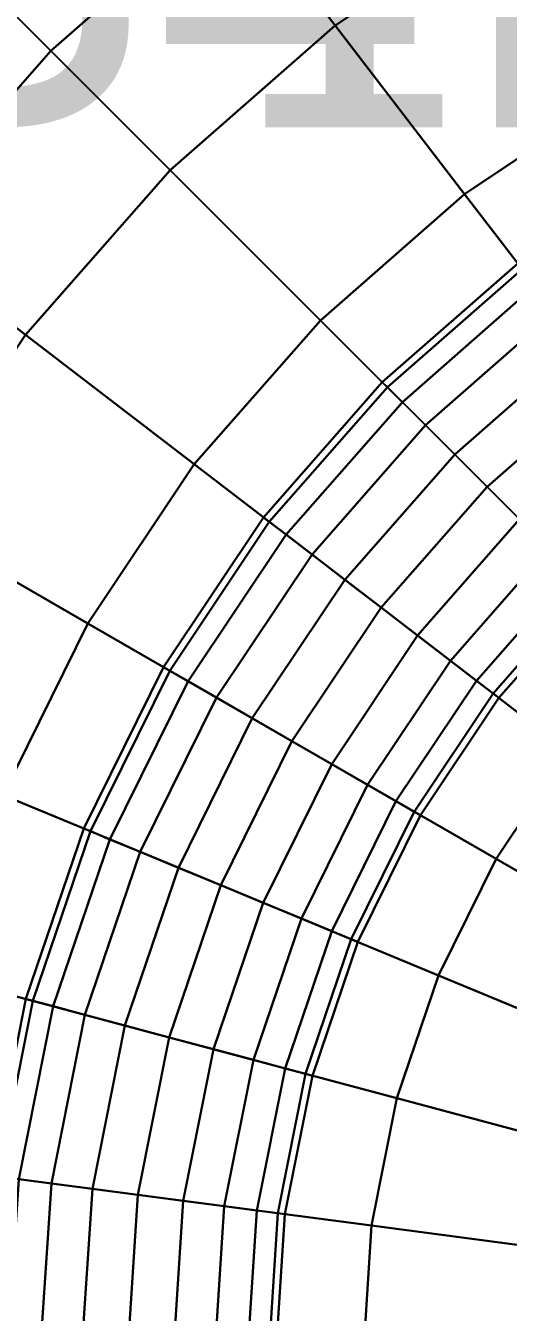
# Model space of a CAD drawing. Extents: x 91537 to 98524, y 82085 to 85415.
# Drawn here: x 97683.5 to 97762, y 85098 to 85307.5 of the extents above; entities that cross this region are included whole.
import ezdxf
from ezdxf.enums import TextEntityAlignment as Align

# ---------------------------------------------------------------- set-up
doc = ezdxf.new("R2010")
doc.units = 0
doc.header["$LTSCALE"] = 20
for name, color, linetype in [('CENTERLINE', 7, 'CONTINUOUS'), ('INSULATION', 254, 'CONTINUOUS'), ('LABELS', 7, 'CONTINUOUS'), ('PIPE-SPOOL2', 30, 'CONTINUOUS')]:
    doc.layers.add(name, color=color, linetype=linetype)

msp = doc.modelspace()

# ---------------------------------------------------------------- linework, layer by layer
at = {"layer": 'CENTERLINE'}
msp.add_polyline3d([(97700, 84791, 4450), (97700, 85091, 4450), (97701.711, 85117.1052, 4450), (97706.8148, 85142.7638, 4450), (97715.2241, 85167.5367, 4450), (97726.7949, 85191, 4450), (97741.3293, 85212.7523, 4450), (97758.5786, 85232.4214, 4450), (97778.2477, 85249.6707, 4450), (97800, 85264.2051, 4450), (97823.4633, 85275.7759, 4450), (97848.2362, 85284.1852, 4450), (97873.8948, 85289.289, 4450), (97900, 85291, 4450), (98200, 85291, 4450), (98226.1052, 85289.289, 4450)], dxfattribs=at)
at = {"layer": 'INSULATION'}
for points in [[(97675.088, 85315.912, 4488.3645), (97687.5572, 85303.4428, 4522.9735), (97717.104, 85329.3546, 4522.9735), (97706.369, 85343.3448, 4488.3645)], [(97687.5572, 85303.4428, 4377.0265), (97675.088, 85315.912, 4411.6355), (97706.369, 85343.3448, 4411.6355), (97717.104, 85329.3546, 4377.0265)], [(97687.5572, 85303.4428, 4522.9735), (97706.9786, 85284.0214, 4550.4395), (97733.8242, 85307.5645, 4550.4395), (97717.104, 85329.3546, 4522.9735)], [(97706.9786, 85284.0214, 4349.5605), (97687.5572, 85303.4428, 4377.0265), (97717.104, 85329.3546, 4377.0265), (97733.8242, 85307.5645, 4349.5605)], [(97733.8242, 85307.5645, 4550.4395), (97754.8929, 85280.1072, 4568.0737), (97780.8178, 85297.4297, 4568.0737), (97763.5132, 85327.402, 4550.4395)], [(97754.8929, 85280.1072, 4331.9263), (97733.8242, 85307.5645, 4349.5605), (97763.5132, 85327.402, 4349.5605), (97780.8178, 85297.4297, 4331.9263)], [(97647.6552, 85284.631, 4488.3645), (97661.6454, 85273.896, 4522.9735), (97687.5572, 85303.4428, 4522.9735), (97675.088, 85315.912, 4488.3645)], [(97661.6454, 85273.896, 4377.0265), (97647.6552, 85284.631, 4411.6355), (97675.088, 85315.912, 4411.6355), (97687.5572, 85303.4428, 4377.0265)], [(97706.9786, 85284.0214, 4550.4395), (97731.4509, 85259.5491, 4568.0737), (97754.8929, 85280.1072, 4568.0737), (97733.8242, 85307.5645, 4550.4395)], [(97731.4509, 85259.5491, 4331.9263), (97706.9786, 85284.0214, 4349.5605), (97733.8242, 85307.5645, 4349.5605), (97754.8929, 85280.1072, 4331.9263)], [(97661.6454, 85273.896, 4522.9735), (97683.4355, 85257.1758, 4550.4395), (97706.9786, 85284.0214, 4550.4395), (97687.5572, 85303.4428, 4522.9735)], [(97683.4355, 85257.1758, 4349.5605), (97661.6454, 85273.896, 4377.0265), (97687.5572, 85303.4428, 4377.0265), (97706.9786, 85284.0214, 4349.5605)], [(97754.8929, 85280.1072, 4568.0737), (97778.2477, 85249.6707, 4574.15), (97800, 85264.2051, 4574.15), (97780.8178, 85297.4297, 4568.0737)], [(97778.2477, 85249.6707, 4325.85), (97754.8929, 85280.1072, 4331.9263), (97780.8178, 85297.4297, 4331.9263), (97800, 85264.2051, 4325.85)], [(97683.4355, 85257.1758, 4550.4395), (97710.8928, 85236.1071, 4568.0737), (97731.4509, 85259.5491, 4568.0737), (97706.9786, 85284.0214, 4550.4395)], [(97710.8928, 85236.1071, 4331.9263), (97683.4355, 85257.1758, 4349.5605), (97706.9786, 85284.0214, 4349.5605), (97731.4509, 85259.5491, 4331.9263)], [(97731.4509, 85259.5491, 4568.0737), (97758.5786, 85232.4214, 4574.15), (97778.2477, 85249.6707, 4574.15), (97754.8929, 85280.1072, 4568.0737)], [(97758.5786, 85232.4214, 4325.85), (97731.4509, 85259.5491, 4331.9263), (97754.8929, 85280.1072, 4331.9263), (97778.2477, 85249.6707, 4325.85)], [(97710.8928, 85236.1071, 4568.0737), (97741.3293, 85212.7523, 4574.15), (97758.5786, 85232.4214, 4574.15), (97731.4509, 85259.5491, 4568.0737)], [(97741.3293, 85212.7523, 4325.85), (97710.8928, 85236.1071, 4331.9263), (97731.4509, 85259.5491, 4331.9263), (97758.5786, 85232.4214, 4325.85)], [(97663.598, 85227.4868, 4550.4395), (97693.5703, 85210.1822, 4568.0737), (97710.8928, 85236.1071, 4568.0737), (97683.4355, 85257.1758, 4550.4395)], [(97693.5703, 85210.1822, 4331.9263), (97663.598, 85227.4868, 4349.5605), (97683.4355, 85257.1758, 4349.5605), (97710.8928, 85236.1071, 4331.9263)], [(97758.5786, 85232.4214, 4574.15), (97785.7064, 85205.2936, 4568.0737), (97801.6025, 85219.2341, 4568.0737), (97778.2477, 85249.6707, 4574.15)], [(97785.7064, 85205.2936, 4331.9263), (97758.5786, 85232.4214, 4325.85), (97778.2477, 85249.6707, 4325.85), (97801.6025, 85219.2341, 4331.9263)], [(97693.5703, 85210.1822, 4568.0737), (97726.7949, 85191, 4574.15), (97741.3293, 85212.7523, 4574.15), (97710.8928, 85236.1071, 4568.0737)], [(97726.7949, 85191, 4325.85), (97693.5703, 85210.1822, 4331.9263), (97710.8928, 85236.1071, 4331.9263), (97741.3293, 85212.7523, 4325.85)], [(97741.3293, 85212.7523, 4574.15), (97771.7659, 85189.3975, 4568.0737), (97785.7064, 85205.2936, 4568.0737), (97758.5786, 85232.4214, 4574.15)], [(97771.7659, 85189.3975, 4331.9263), (97741.3293, 85212.7523, 4325.85), (97758.5786, 85232.4214, 4325.85), (97785.7064, 85205.2936, 4331.9263)], [(97647.8053, 85195.4625, 4550.4395), (97679.78, 85182.2181, 4568.0737), (97693.5703, 85210.1822, 4568.0737), (97663.598, 85227.4868, 4550.4395)], [(97679.78, 85182.2181, 4331.9263), (97647.8053, 85195.4625, 4349.5605), (97663.598, 85227.4868, 4349.5605), (97693.5703, 85210.1822, 4331.9263)], [(97726.7949, 85191, 4574.15), (97760.0195, 85171.8178, 4568.0737), (97771.7659, 85189.3975, 4568.0737), (97741.3293, 85212.7523, 4574.15)], [(97760.0195, 85171.8178, 4331.9263), (97726.7949, 85191, 4325.85), (97741.3293, 85212.7523, 4325.85), (97771.7659, 85189.3975, 4331.9263)], [(97679.78, 85182.2181, 4568.0737), (97715.2241, 85167.5367, 4574.15), (97726.7949, 85191, 4574.15), (97693.5703, 85210.1822, 4568.0737)], [(97715.2241, 85167.5367, 4325.85), (97679.78, 85182.2181, 4331.9263), (97693.5703, 85210.1822, 4331.9263), (97726.7949, 85191, 4325.85)], [(97715.2241, 85167.5367, 4574.15), (97750.6682, 85152.8552, 4568.0737), (97760.0195, 85171.8178, 4568.0737), (97726.7949, 85191, 4574.15)], [(97750.6682, 85152.8552, 4331.9263), (97715.2241, 85167.5367, 4325.85), (97726.7949, 85191, 4325.85), (97760.0195, 85171.8178, 4331.9263)], [(97760.0195, 85171.8178, 4568.0737), (97789.9919, 85154.5132, 4550.4395), (97799.2231, 85168.3288, 4550.4395), (97771.7659, 85189.3975, 4568.0737)], [(97789.9919, 85154.5132, 4349.5605), (97760.0195, 85171.8178, 4331.9263), (97771.7659, 85189.3975, 4331.9263), (97799.2231, 85168.3288, 4349.5605)], [(97669.7576, 85152.6933, 4568.0737), (97706.8148, 85142.7638, 4574.15), (97715.2241, 85167.5367, 4574.15), (97679.78, 85182.2181, 4568.0737)], [(97706.8148, 85142.7638, 4325.85), (97669.7576, 85152.6933, 4331.9263), (97679.78, 85182.2181, 4331.9263), (97715.2241, 85167.5367, 4325.85)], [(97750.6682, 85152.8552, 4568.0737), (97782.6429, 85139.6109, 4550.4395), (97789.9919, 85154.5132, 4550.4395), (97760.0195, 85171.8178, 4568.0737)], [(97782.6429, 85139.6109, 4349.5605), (97750.6682, 85152.8552, 4331.9263), (97760.0195, 85171.8178, 4331.9263), (97789.9919, 85154.5132, 4349.5605)], [(97706.8148, 85142.7638, 4574.15), (97743.8721, 85132.8344, 4568.0737), (97750.6682, 85152.8552, 4568.0737), (97715.2241, 85167.5367, 4574.15)], [(97743.8721, 85132.8344, 4331.9263), (97706.8148, 85142.7638, 4325.85), (97715.2241, 85167.5367, 4325.85), (97750.6682, 85152.8552, 4331.9263)], [(97663.6748, 85122.1128, 4568.0737), (97701.711, 85117.1052, 4574.15), (97706.8148, 85142.7638, 4574.15), (97669.7576, 85152.6933, 4568.0737)], [(97701.711, 85117.1052, 4325.85), (97663.6748, 85122.1128, 4331.9263), (97669.7576, 85152.6933, 4331.9263), (97706.8148, 85142.7638, 4325.85)], [(97743.8721, 85132.8344, 4568.0737), (97777.3019, 85123.8769, 4550.4395), (97782.6429, 85139.6109, 4550.4395), (97750.6682, 85152.8552, 4568.0737)], [(97777.3019, 85123.8769, 4349.5605), (97743.8721, 85132.8344, 4331.9263), (97750.6682, 85152.8552, 4331.9263), (97782.6429, 85139.6109, 4349.5605)], [(97701.711, 85117.1052, 4574.15), (97739.7473, 85112.0977, 4568.0737), (97743.8721, 85132.8344, 4568.0737), (97706.8148, 85142.7638, 4574.15)], [(97739.7473, 85112.0977, 4331.9263), (97701.711, 85117.1052, 4325.85), (97706.8148, 85142.7638, 4325.85), (97743.8721, 85132.8344, 4331.9263)], [(97739.7473, 85112.0977, 4568.0737), (97774.0603, 85107.5803, 4550.4395), (97777.3019, 85123.8769, 4550.4395), (97743.8721, 85132.8344, 4568.0737)], [(97774.0603, 85107.5803, 4349.5605), (97739.7473, 85112.0977, 4331.9263), (97743.8721, 85132.8344, 4331.9263), (97777.3019, 85123.8769, 4349.5605)], [(97661.6561, 85092.2552, 4568.0737), (97700, 85091, 4574.15), (97701.711, 85117.1052, 4574.15), (97663.6748, 85122.1128, 4568.0737)], [(97700, 85091, 4325.85), (97661.6561, 85092.2552, 4331.9263), (97663.6748, 85122.1128, 4331.9263), (97701.711, 85117.1052, 4325.85)], [(97700, 85091, 4574.15), (97738.3439, 85089.7447, 4568.0737), (97739.7473, 85112.0977, 4568.0737), (97701.711, 85117.1052, 4574.15)], [(97738.3439, 85089.7447, 4331.9263), (97700, 85091, 4325.85), (97701.711, 85117.1052, 4325.85), (97739.7473, 85112.0977, 4331.9263)], [(97738.3439, 85089.7447, 4568.0737), (97772.9345, 85088.6124, 4550.4395), (97774.0603, 85107.5803, 4550.4395), (97739.7473, 85112.0977, 4568.0737)], [(97772.9345, 85088.6124, 4349.5605), (97738.3439, 85089.7447, 4331.9263), (97739.7473, 85112.0977, 4331.9263), (97774.0603, 85107.5803, 4349.5605)]]:
    msp.add_3dface(points, dxfattribs=at)
at = {"layer": 'PIPE-SPOOL2'}
for points in [[(97741.502, 85249.498, 4450), (97742.3378, 85248.6622, 4457.4628), (97764.2657, 85267.8924, 4457.4628), (97763.5461, 85268.8302, 4450)], [(97742.3378, 85248.6622, 4442.5372), (97741.502, 85249.498, 4450), (97763.5461, 85268.8302, 4450), (97764.2657, 85267.8924, 4442.5372)], [(97742.3378, 85248.6622, 4457.4628), (97744.7634, 85246.2366, 4464.195), (97766.3539, 85265.171, 4464.195), (97764.2657, 85267.8924, 4457.4628)], [(97744.7634, 85246.2366, 4435.805), (97742.3378, 85248.6622, 4442.5372), (97764.2657, 85267.8924, 4442.5372), (97766.3539, 85265.171, 4435.805)], [(97744.7634, 85246.2366, 4464.195), (97748.5413, 85242.4587, 4469.5378), (97769.6063, 85260.9323, 4469.5378), (97766.3539, 85265.171, 4464.195)], [(97748.5413, 85242.4587, 4430.4622), (97744.7634, 85246.2366, 4435.805), (97766.3539, 85265.171, 4435.805), (97769.6063, 85260.9323, 4430.4622)], [(97748.5413, 85242.4587, 4469.5378), (97753.3017, 85237.6983, 4472.968), (97773.7047, 85255.5913, 4472.968), (97769.6063, 85260.9323, 4469.5378)], [(97753.3017, 85237.6983, 4427.032), (97748.5413, 85242.4587, 4430.4622), (97769.6063, 85260.9323, 4430.4622), (97773.7047, 85255.5913, 4427.032)], [(97753.3017, 85237.6983, 4472.968), (97758.5786, 85232.4214, 4474.15), (97778.2477, 85249.6707, 4474.15), (97773.7047, 85255.5913, 4472.968)], [(97758.5786, 85232.4214, 4425.85), (97753.3017, 85237.6983, 4427.032), (97773.7047, 85255.5913, 4427.032), (97778.2477, 85249.6707, 4425.85)], [(97722.1698, 85227.4539, 4450), (97723.1076, 85226.7343, 4457.4628), (97742.3378, 85248.6622, 4457.4628), (97741.502, 85249.498, 4450)], [(97723.1076, 85226.7343, 4442.5372), (97722.1698, 85227.4539, 4450), (97741.502, 85249.498, 4450), (97742.3378, 85248.6622, 4442.5372)], [(97723.1076, 85226.7343, 4457.4628), (97725.829, 85224.6461, 4464.195), (97744.7634, 85246.2366, 4464.195), (97742.3378, 85248.6622, 4457.4628)], [(97725.829, 85224.6461, 4435.805), (97723.1076, 85226.7343, 4442.5372), (97742.3378, 85248.6622, 4442.5372), (97744.7634, 85246.2366, 4435.805)], [(97758.5786, 85232.4214, 4474.15), (97763.8556, 85227.1444, 4472.968), (97782.7908, 85243.7501, 4472.968), (97778.2477, 85249.6707, 4474.15)], [(97763.8556, 85227.1444, 4427.032), (97758.5786, 85232.4214, 4425.85), (97778.2477, 85249.6707, 4425.85), (97782.7908, 85243.7501, 4427.032)], [(97725.829, 85224.6461, 4464.195), (97730.0677, 85221.3937, 4469.5378), (97748.5413, 85242.4587, 4469.5378), (97744.7634, 85246.2366, 4464.195)], [(97730.0677, 85221.3937, 4430.4622), (97725.829, 85224.6461, 4435.805), (97744.7634, 85246.2366, 4435.805), (97748.5413, 85242.4587, 4430.4622)], [(97730.0677, 85221.3937, 4469.5378), (97735.4087, 85217.2953, 4472.968), (97753.3017, 85237.6983, 4472.968), (97748.5413, 85242.4587, 4469.5378)], [(97735.4087, 85217.2953, 4427.032), (97730.0677, 85221.3937, 4430.4622), (97748.5413, 85242.4587, 4430.4622), (97753.3017, 85237.6983, 4427.032)], [(97735.4087, 85217.2953, 4472.968), (97741.3293, 85212.7523, 4474.15), (97758.5786, 85232.4214, 4474.15), (97753.3017, 85237.6983, 4472.968)], [(97741.3293, 85212.7523, 4425.85), (97735.4087, 85217.2953, 4427.032), (97753.3017, 85237.6983, 4427.032), (97758.5786, 85232.4214, 4425.85)], [(97741.3293, 85212.7523, 4474.15), (97747.2499, 85208.2092, 4472.968), (97763.8556, 85227.1444, 4472.968), (97758.5786, 85232.4214, 4474.15)], [(97747.2499, 85208.2092, 4427.032), (97741.3293, 85212.7523, 4425.85), (97758.5786, 85232.4214, 4425.85), (97763.8556, 85227.1444, 4427.032)], [(97705.8804, 85203.075, 4450), (97706.904, 85202.484, 4457.4628), (97723.1076, 85226.7343, 4457.4628), (97722.1698, 85227.4539, 4450)], [(97706.904, 85202.484, 4442.5372), (97705.8804, 85203.075, 4450), (97722.1698, 85227.4539, 4450), (97723.1076, 85226.7343, 4442.5372)], [(97747.2499, 85208.2092, 4472.968), (97752.591, 85204.1109, 4469.5378), (97768.616, 85222.384, 4469.5378), (97763.8556, 85227.1444, 4472.968)], [(97752.591, 85204.1109, 4430.4622), (97747.2499, 85208.2092, 4427.032), (97763.8556, 85227.1444, 4427.032), (97768.616, 85222.384, 4430.4622)], [(97706.904, 85202.484, 4457.4628), (97709.8747, 85200.7689, 4464.195), (97725.829, 85224.6461, 4464.195), (97723.1076, 85226.7343, 4457.4628)], [(97709.8747, 85200.7689, 4435.805), (97706.904, 85202.484, 4442.5372), (97723.1076, 85226.7343, 4442.5372), (97725.829, 85224.6461, 4435.805)], [(97709.8747, 85200.7689, 4464.195), (97714.5017, 85198.0975, 4469.5378), (97730.0677, 85221.3937, 4469.5378), (97725.829, 85224.6461, 4464.195)], [(97714.5017, 85198.0975, 4430.4622), (97709.8747, 85200.7689, 4435.805), (97725.829, 85224.6461, 4435.805), (97730.0677, 85221.3937, 4430.4622)], [(97714.5017, 85198.0975, 4469.5378), (97720.332, 85194.7314, 4472.968), (97735.4087, 85217.2953, 4472.968), (97730.0677, 85221.3937, 4469.5378)], [(97720.332, 85194.7314, 4427.032), (97714.5017, 85198.0975, 4430.4622), (97730.0677, 85221.3937, 4430.4622), (97735.4087, 85217.2953, 4427.032)], [(97752.591, 85204.1109, 4469.5378), (97756.8297, 85200.8585, 4464.195), (97772.3939, 85218.6061, 4464.195), (97768.616, 85222.384, 4469.5378)], [(97756.8297, 85200.8585, 4435.805), (97752.591, 85204.1109, 4430.4622), (97768.616, 85222.384, 4430.4622), (97772.3939, 85218.6061, 4435.805)], [(97756.8297, 85200.8585, 4464.195), (97759.5511, 85198.7702, 4457.4628), (97774.8195, 85216.1805, 4457.4628), (97772.3939, 85218.6061, 4464.195)], [(97759.5511, 85198.7702, 4442.5372), (97756.8297, 85200.8585, 4435.805), (97772.3939, 85218.6061, 4435.805), (97774.8195, 85216.1805, 4442.5372)], [(97720.332, 85194.7314, 4472.968), (97726.7949, 85191, 4474.15), (97741.3293, 85212.7523, 4474.15), (97735.4087, 85217.2953, 4472.968)], [(97726.7949, 85191, 4425.85), (97720.332, 85194.7314, 4427.032), (97735.4087, 85217.2953, 4427.032), (97741.3293, 85212.7523, 4425.85)], [(97759.5511, 85198.7702, 4457.4628), (97760.4888, 85198.0507, 4450), (97775.6553, 85215.3447, 4450), (97774.8195, 85216.1805, 4457.4628)], [(97760.4888, 85198.0507, 4450), (97759.5511, 85198.7702, 4442.5372), (97774.8195, 85216.1805, 4442.5372), (97775.6553, 85215.3447, 4450)], [(97726.7949, 85191, 4474.15), (97733.2579, 85187.2686, 4472.968), (97747.2499, 85208.2092, 4472.968), (97741.3293, 85212.7523, 4474.15)], [(97733.2579, 85187.2686, 4427.032), (97726.7949, 85191, 4425.85), (97741.3293, 85212.7523, 4425.85), (97747.2499, 85208.2092, 4427.032)], [(97733.2579, 85187.2686, 4472.968), (97739.0882, 85183.9025, 4469.5378), (97752.591, 85204.1109, 4469.5378), (97747.2499, 85208.2092, 4472.968)], [(97739.0882, 85183.9025, 4430.4622), (97733.2579, 85187.2686, 4427.032), (97747.2499, 85208.2092, 4427.032), (97752.591, 85204.1109, 4430.4622)], [(97739.0882, 85183.9025, 4469.5378), (97743.7151, 85181.2311, 4464.195), (97756.8297, 85200.8585, 4464.195), (97752.591, 85204.1109, 4469.5378)], [(97743.7151, 85181.2311, 4435.805), (97739.0882, 85183.9025, 4430.4622), (97752.591, 85204.1109, 4430.4622), (97756.8297, 85200.8585, 4435.805)], [(97692.9124, 85176.7785, 4450), (97694.0044, 85176.3262, 4457.4628), (97706.904, 85202.484, 4457.4628), (97705.8804, 85203.075, 4450)], [(97694.0044, 85176.3262, 4442.5372), (97692.9124, 85176.7785, 4450), (97705.8804, 85203.075, 4450), (97706.904, 85202.484, 4442.5372)], [(97694.0044, 85176.3262, 4457.4628), (97697.1736, 85175.0135, 4464.195), (97709.8747, 85200.7689, 4464.195), (97706.904, 85202.484, 4457.4628)], [(97697.1736, 85175.0135, 4435.805), (97694.0044, 85176.3262, 4442.5372), (97706.904, 85202.484, 4442.5372), (97709.8747, 85200.7689, 4435.805)], [(97697.1736, 85175.0135, 4464.195), (97702.1096, 85172.9689, 4469.5378), (97714.5017, 85198.0975, 4469.5378), (97709.8747, 85200.7689, 4464.195)], [(97702.1096, 85172.9689, 4430.4622), (97697.1736, 85175.0135, 4435.805), (97709.8747, 85200.7689, 4435.805), (97714.5017, 85198.0975, 4430.4622)], [(97743.7151, 85181.2311, 4464.195), (97746.6858, 85179.516, 4457.4628), (97759.5511, 85198.7702, 4457.4628), (97756.8297, 85200.8585, 4464.195)], [(97746.6858, 85179.516, 4442.5372), (97743.7151, 85181.2311, 4435.805), (97756.8297, 85200.8585, 4435.805), (97759.5511, 85198.7702, 4442.5372)], [(97702.1096, 85172.9689, 4469.5378), (97708.3294, 85170.3926, 4472.968), (97720.332, 85194.7314, 4472.968), (97714.5017, 85198.0975, 4469.5378)], [(97708.3294, 85170.3926, 4427.032), (97702.1096, 85172.9689, 4430.4622), (97714.5017, 85198.0975, 4430.4622), (97720.332, 85194.7314, 4427.032)], [(97746.6858, 85179.516, 4457.4628), (97747.7094, 85178.925, 4450), (97760.4888, 85198.0507, 4450), (97759.5511, 85198.7702, 4457.4628)], [(97747.7094, 85178.925, 4450), (97746.6858, 85179.516, 4442.5372), (97759.5511, 85198.7702, 4442.5372), (97760.4888, 85198.0507, 4450)], [(97708.3294, 85170.3926, 4472.968), (97715.2241, 85167.5367, 4474.15), (97726.7949, 85191, 4474.15), (97720.332, 85194.7314, 4472.968)], [(97715.2241, 85167.5367, 4425.85), (97708.3294, 85170.3926, 4427.032), (97720.332, 85194.7314, 4427.032), (97726.7949, 85191, 4425.85)], [(97715.2241, 85167.5367, 4474.15), (97722.1188, 85164.6808, 4472.968), (97733.2579, 85187.2686, 4472.968), (97726.7949, 85191, 4474.15)], [(97722.1188, 85164.6808, 4427.032), (97715.2241, 85167.5367, 4425.85), (97726.7949, 85191, 4425.85), (97733.2579, 85187.2686, 4427.032)], [(97722.1188, 85164.6808, 4472.968), (97728.3386, 85162.1045, 4469.5378), (97739.0882, 85183.9025, 4469.5378), (97733.2579, 85187.2686, 4472.968)], [(97728.3386, 85162.1045, 4430.4622), (97722.1188, 85164.6808, 4427.032), (97733.2579, 85187.2686, 4427.032), (97739.0882, 85183.9025, 4430.4622)], [(97728.3386, 85162.1045, 4469.5378), (97733.2746, 85160.0599, 4464.195), (97743.7151, 85181.2311, 4464.195), (97739.0882, 85183.9025, 4469.5378)], [(97733.2746, 85160.0599, 4435.805), (97728.3386, 85162.1045, 4430.4622), (97739.0882, 85183.9025, 4430.4622), (97743.7151, 85181.2311, 4435.805)], [(97733.2746, 85160.0599, 4464.195), (97736.4438, 85158.7472, 4457.4628), (97746.6858, 85179.516, 4457.4628), (97743.7151, 85181.2311, 4464.195)], [(97736.4438, 85158.7472, 4442.5372), (97733.2746, 85160.0599, 4435.805), (97743.7151, 85181.2311, 4435.805), (97746.6858, 85179.516, 4442.5372)], [(97736.4438, 85158.7472, 4457.4628), (97737.5358, 85158.2949, 4450), (97747.7094, 85178.925, 4450), (97746.6858, 85179.516, 4457.4628)], [(97737.5358, 85158.2949, 4450), (97736.4438, 85158.7472, 4442.5372), (97746.6858, 85179.516, 4442.5372), (97747.7094, 85178.925, 4450)], [(97683.4877, 85149.0143, 4450), (97684.6294, 85148.7084, 4457.4628), (97694.0044, 85176.3262, 4457.4628), (97692.9124, 85176.7785, 4450)], [(97684.6294, 85148.7084, 4442.5372), (97683.4877, 85149.0143, 4450), (97692.9124, 85176.7785, 4450), (97694.0044, 85176.3262, 4442.5372)], [(97684.6294, 85148.7084, 4457.4628), (97687.9428, 85147.8206, 4464.195), (97697.1736, 85175.0135, 4464.195), (97694.0044, 85176.3262, 4457.4628)], [(97687.9428, 85147.8206, 4435.805), (97684.6294, 85148.7084, 4442.5372), (97694.0044, 85176.3262, 4442.5372), (97697.1736, 85175.0135, 4435.805)], [(97687.9428, 85147.8206, 4464.195), (97693.1035, 85146.4377, 4469.5378), (97702.1096, 85172.9689, 4469.5378), (97697.1736, 85175.0135, 4464.195)], [(97693.1035, 85146.4377, 4430.4622), (97687.9428, 85147.8206, 4435.805), (97697.1736, 85175.0135, 4435.805), (97702.1096, 85172.9689, 4430.4622)], [(97693.1035, 85146.4377, 4469.5378), (97699.6064, 85144.6953, 4472.968), (97708.3294, 85170.3926, 4472.968), (97702.1096, 85172.9689, 4469.5378)], [(97699.6064, 85144.6953, 4427.032), (97693.1035, 85146.4377, 4430.4622), (97702.1096, 85172.9689, 4430.4622), (97708.3294, 85170.3926, 4427.032)], [(97699.6064, 85144.6953, 4472.968), (97706.8148, 85142.7638, 4474.15), (97715.2241, 85167.5367, 4474.15), (97708.3294, 85170.3926, 4472.968)], [(97706.8148, 85142.7638, 4425.85), (97699.6064, 85144.6953, 4427.032), (97708.3294, 85170.3926, 4427.032), (97715.2241, 85167.5367, 4425.85)], [(97706.8148, 85142.7638, 4474.15), (97714.0233, 85140.8323, 4472.968), (97722.1188, 85164.6808, 4472.968), (97715.2241, 85167.5367, 4474.15)], [(97714.0233, 85140.8323, 4427.032), (97706.8148, 85142.7638, 4425.85), (97715.2241, 85167.5367, 4425.85), (97722.1188, 85164.6808, 4427.032)], [(97714.0233, 85140.8323, 4472.968), (97720.5262, 85139.0899, 4469.5378), (97728.3386, 85162.1045, 4469.5378), (97722.1188, 85164.6808, 4472.968)], [(97720.5262, 85139.0899, 4430.4622), (97714.0233, 85140.8323, 4427.032), (97722.1188, 85164.6808, 4427.032), (97728.3386, 85162.1045, 4430.4622)], [(97720.5262, 85139.0899, 4469.5378), (97725.6869, 85137.7071, 4464.195), (97733.2746, 85160.0599, 4464.195), (97728.3386, 85162.1045, 4469.5378)], [(97725.6869, 85137.7071, 4435.805), (97720.5262, 85139.0899, 4430.4622), (97728.3386, 85162.1045, 4430.4622), (97733.2746, 85160.0599, 4435.805)], [(97725.6869, 85137.7071, 4464.195), (97729.0002, 85136.8192, 4457.4628), (97736.4438, 85158.7472, 4457.4628), (97733.2746, 85160.0599, 4464.195)], [(97729.0002, 85136.8192, 4442.5372), (97725.6869, 85137.7071, 4435.805), (97733.2746, 85160.0599, 4435.805), (97736.4438, 85158.7472, 4442.5372)], [(97729.0002, 85136.8192, 4457.4628), (97730.1419, 85136.5133, 4450), (97737.5358, 85158.2949, 4450), (97736.4438, 85158.7472, 4457.4628)], [(97730.1419, 85136.5133, 4450), (97729.0002, 85136.8192, 4442.5372), (97736.4438, 85158.7472, 4442.5372), (97737.5358, 85158.2949, 4450)], [(97677.7676, 85120.2574, 4450), (97678.9395, 85120.1032, 4457.4628), (97684.6294, 85148.7084, 4457.4628), (97683.4877, 85149.0143, 4450)], [(97678.9395, 85120.1032, 4442.5372), (97677.7676, 85120.2574, 4450), (97683.4877, 85149.0143, 4450), (97684.6294, 85148.7084, 4442.5372)], [(97678.9395, 85120.1032, 4457.4628), (97682.3404, 85119.6554, 4464.195), (97687.9428, 85147.8206, 4464.195), (97684.6294, 85148.7084, 4457.4628)], [(97682.3404, 85119.6554, 4435.805), (97678.9395, 85120.1032, 4442.5372), (97684.6294, 85148.7084, 4442.5372), (97687.9428, 85147.8206, 4435.805)], [(97682.3404, 85119.6554, 4464.195), (97687.6375, 85118.9581, 4469.5378), (97693.1035, 85146.4377, 4469.5378), (97687.9428, 85147.8206, 4464.195)], [(97687.6375, 85118.9581, 4430.4622), (97682.3404, 85119.6554, 4435.805), (97687.9428, 85147.8206, 4435.805), (97693.1035, 85146.4377, 4430.4622)], [(97687.6375, 85118.9581, 4469.5378), (97694.3121, 85118.0793, 4472.968), (97699.6064, 85144.6953, 4472.968), (97693.1035, 85146.4377, 4469.5378)], [(97694.3121, 85118.0793, 4427.032), (97687.6375, 85118.9581, 4430.4622), (97693.1035, 85146.4377, 4430.4622), (97699.6064, 85144.6953, 4427.032)], [(97694.3121, 85118.0793, 4472.968), (97701.711, 85117.1052, 4474.15), (97706.8148, 85142.7638, 4474.15), (97699.6064, 85144.6953, 4472.968)], [(97701.711, 85117.1052, 4425.85), (97694.3121, 85118.0793, 4427.032), (97699.6064, 85144.6953, 4427.032), (97706.8148, 85142.7638, 4425.85)], [(97701.711, 85117.1052, 4474.15), (97709.1099, 85116.1312, 4472.968), (97714.0233, 85140.8323, 4472.968), (97706.8148, 85142.7638, 4474.15)], [(97709.1099, 85116.1312, 4427.032), (97701.711, 85117.1052, 4425.85), (97706.8148, 85142.7638, 4425.85), (97714.0233, 85140.8323, 4427.032)], [(97709.1099, 85116.1312, 4472.968), (97715.7846, 85115.2524, 4469.5378), (97720.5262, 85139.0899, 4469.5378), (97714.0233, 85140.8323, 4472.968)], [(97715.7846, 85115.2524, 4430.4622), (97709.1099, 85116.1312, 4427.032), (97714.0233, 85140.8323, 4427.032), (97720.5262, 85139.0899, 4430.4622)], [(97715.7846, 85115.2524, 4469.5378), (97721.0816, 85114.555, 4464.195), (97725.6869, 85137.7071, 4464.195), (97720.5262, 85139.0899, 4469.5378)], [(97721.0816, 85114.555, 4435.805), (97715.7846, 85115.2524, 4430.4622), (97720.5262, 85139.0899, 4430.4622), (97725.6869, 85137.7071, 4435.805)], [(97721.0816, 85114.555, 4464.195), (97724.4825, 85114.1073, 4457.4628), (97729.0002, 85136.8192, 4457.4628), (97725.6869, 85137.7071, 4464.195)], [(97724.4825, 85114.1073, 4442.5372), (97721.0816, 85114.555, 4435.805), (97725.6869, 85137.7071, 4435.805), (97729.0002, 85136.8192, 4442.5372)], [(97724.4825, 85114.1073, 4457.4628), (97725.6544, 85113.953, 4450), (97730.1419, 85136.5133, 4450), (97729.0002, 85136.8192, 4457.4628)], [(97725.6544, 85113.953, 4450), (97724.4825, 85114.1073, 4442.5372), (97729.0002, 85136.8192, 4442.5372), (97730.1419, 85136.5133, 4450)], [(97680.4727, 85091.6393, 4464.195), (97685.8126, 85091.4644, 4469.5378), (97687.6375, 85118.9581, 4469.5378), (97682.3404, 85119.6554, 4464.195)], [(97685.8126, 85091.4644, 4430.4622), (97680.4727, 85091.6393, 4435.805), (97682.3404, 85119.6554, 4435.805), (97687.6375, 85118.9581, 4430.4622)], [(97685.8126, 85091.4644, 4469.5378), (97692.5412, 85091.2442, 4472.968), (97694.3121, 85118.0793, 4472.968), (97687.6375, 85118.9581, 4469.5378)], [(97692.5412, 85091.2442, 4427.032), (97685.8126, 85091.4644, 4430.4622), (97687.6375, 85118.9581, 4430.4622), (97694.3121, 85118.0793, 4427.032)], [(97692.5412, 85091.2442, 4472.968), (97700, 85091, 4474.15), (97701.711, 85117.1052, 4474.15), (97694.3121, 85118.0793, 4472.968)], [(97700, 85091, 4425.85), (97692.5412, 85091.2442, 4427.032), (97694.3121, 85118.0793, 4427.032), (97701.711, 85117.1052, 4425.85)], [(97700, 85091, 4474.15), (97707.4588, 85090.7558, 4472.968), (97709.1099, 85116.1312, 4472.968), (97701.711, 85117.1052, 4474.15)], [(97707.4588, 85090.7558, 4427.032), (97700, 85091, 4425.85), (97701.711, 85117.1052, 4425.85), (97709.1099, 85116.1312, 4427.032)], [(97707.4588, 85090.7558, 4472.968), (97714.1874, 85090.5356, 4469.5378), (97715.7846, 85115.2524, 4469.5378), (97709.1099, 85116.1312, 4472.968)], [(97714.1874, 85090.5356, 4430.4622), (97707.4588, 85090.7558, 4427.032), (97709.1099, 85116.1312, 4427.032), (97715.7846, 85115.2524, 4430.4622)], [(97714.1874, 85090.5356, 4469.5378), (97719.5273, 85090.3607, 4464.195), (97721.0816, 85114.555, 4464.195), (97715.7846, 85115.2524, 4469.5378)], [(97719.5273, 85090.3607, 4435.805), (97714.1874, 85090.5356, 4430.4622), (97715.7846, 85115.2524, 4430.4622), (97721.0816, 85114.555, 4435.805)], [(97719.5273, 85090.3607, 4464.195), (97722.9557, 85090.2485, 4457.4628), (97724.4825, 85114.1073, 4457.4628), (97721.0816, 85114.555, 4464.195)], [(97722.9557, 85090.2485, 4442.5372), (97719.5273, 85090.3607, 4435.805), (97721.0816, 85114.555, 4435.805), (97724.4825, 85114.1073, 4442.5372)], [(97722.9557, 85090.2485, 4457.4628), (97724.1371, 85090.2098, 4450), (97725.6544, 85113.953, 4450), (97724.4825, 85114.1073, 4457.4628)], [(97724.1371, 85090.2098, 4450), (97722.9557, 85090.2485, 4442.5372), (97724.4825, 85114.1073, 4442.5372), (97725.6544, 85113.953, 4450)]]:
    msp.add_3dface(points, dxfattribs=at)

# ---------------------------------------------------------------- texts
at = {"layer": 'LABELS'}
for s, height, p in [('B4', 60, (97700, 85291, 4630)), ('1LCN30BQ071 SLIDE', 50, (98050, 85291, 4120))]:
    msp.add_text(s, height=height, dxfattribs=at).set_placement(p, align=Align.CENTER)

doc.saveas('drawing.dxf')
